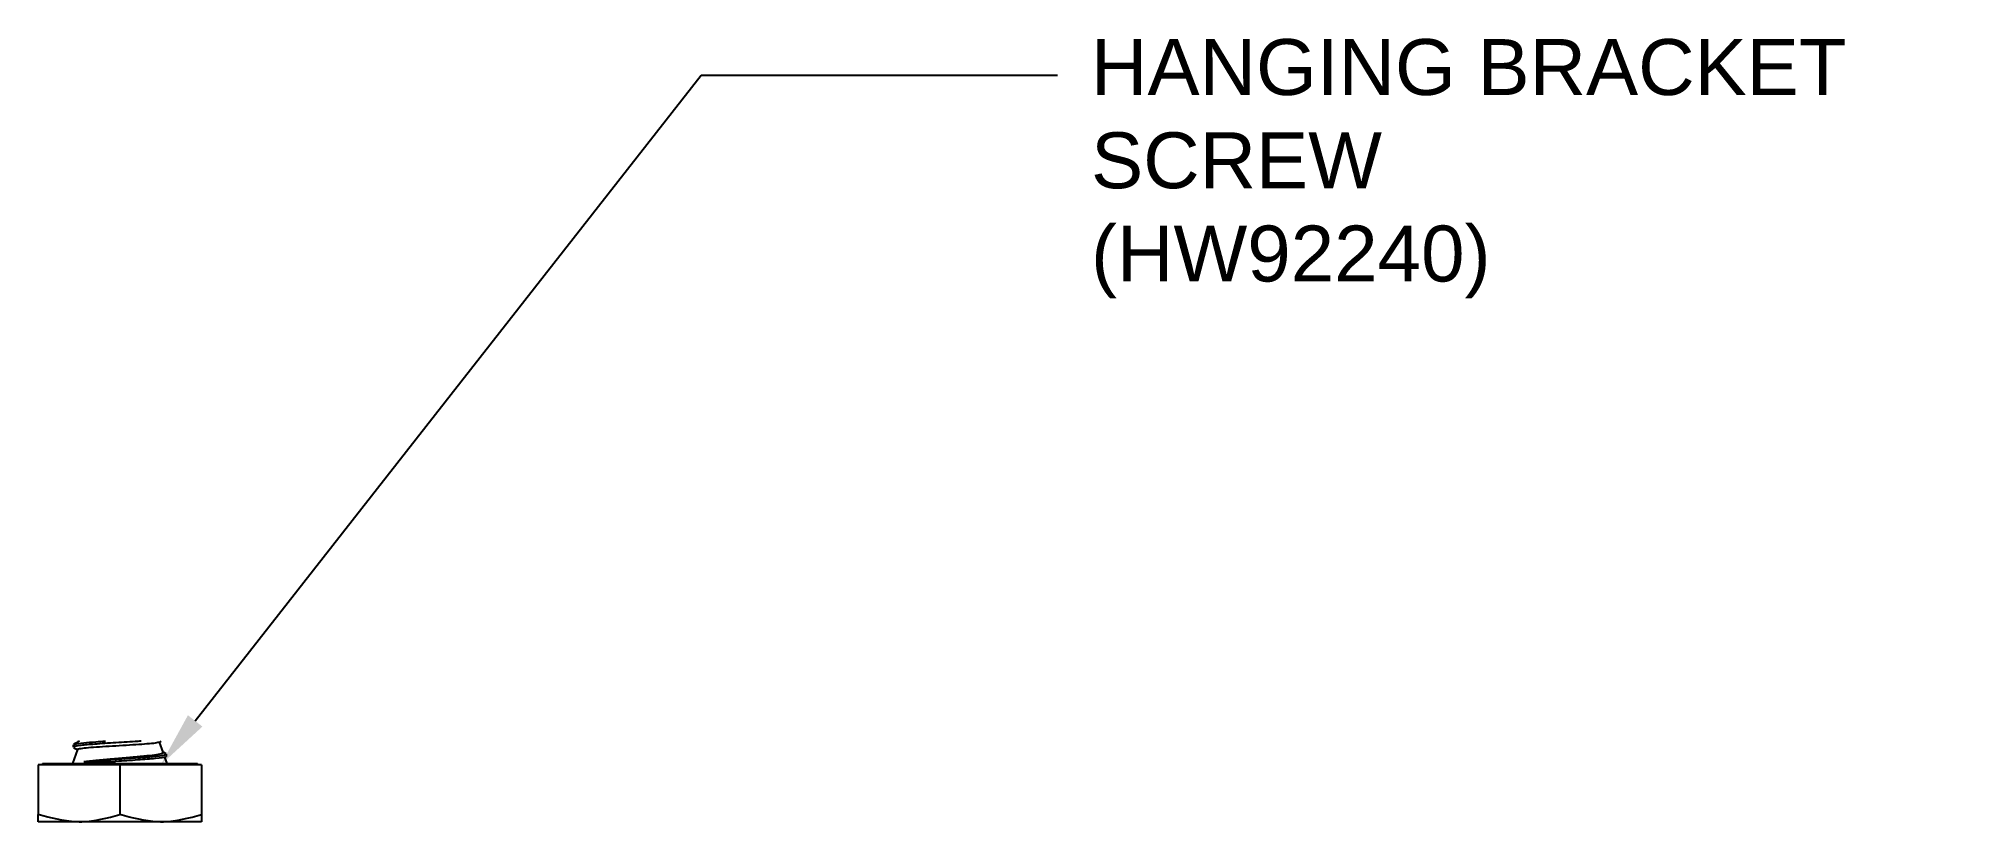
# Model space of a CAD drawing. Extents: x -0.22 to 4.91, y -0.22 to 1.88.
import ezdxf
from ezdxf import colors
from ezdxf.entities.mleader import LeaderData, LeaderLine
from ezdxf.math import Vec2, Vec3

# ---------------------------------------------------------------- set-up
doc = ezdxf.new("R2010")
doc.units = 0
doc.header["$LTSCALE"] = 0.5
doc.header["$MEASUREMENT"] = 0
doc.layers.add('FAB DWG', color=221, linetype='CONTINUOUS')
doc.layers.add('Hardware', color=242, linetype='CONTINUOUS')
doc.styles.get("Standard").update_dxf_attribs({"font": 'arial.ttf'})

msp = doc.modelspace()

# ---------------------------------------------------------------- linework, layer by layer
at = {"layer": 'Hardware', "linetype": 'Continuous', "lineweight": 25, "transparency": 16777216}
for p, q in [((-0.1134, -0.0226), (-0.127, -0.06)), ((-0.125, -0.01), (-0.125, -0.0163)), ((-0.1241, -0.0172), (-0.1136, -0.0233)), ((0.1159, -0.0295), (0.1061, -0.0026)), ((0.1241, -0.0341), (0.1158, -0.0293)), ((0.127, -0.06), (0.1208, -0.043)), ((0.125, -0.0412), (0.125, -0.035)), ((-0.2188, -0.0639), (-0.2188, -0.1967)), ((0, -0.0639), (-0.2188, -0.0639)), ((-0.2078, -0.06), (-0.2078, -0.0639)), ((-0.2078, -0.06), (0.2078, -0.06)), ((-0.0966, -0.0545), (-0.0123, -0.0545)), ((0, -0.0639), (0, -0.1967)), ((0.2188, -0.0639), (0, -0.0639)), ((0.2078, -0.0639), (0.2078, -0.06)), ((0.2188, -0.0639), (0.2188, -0.1967)), ((-0.1094, -0.2163), (-0.2188, -0.2163)), ((0.1094, -0.2163), (-0.1094, -0.2163)), ((0.2188, -0.2163), (0.1094, -0.2163))]:
    msp.add_line(p, q, dxfattribs=at)
msp.add_open_spline([(-0.1085, 0), (-0.1137, -0.003), (-0.1189, -0.0061), (-0.1241, -0.0091)], degree=3, dxfattribs=at)
for points, knots in [([(0.0568, 0), (0.0539, -0.0002), (0.033, -0.0017), (-0.0112, -0.0044), (-0.0675, -0.0082), (-0.1071, -0.0115), (-0.1249, -0.0144), (-0.1237, -0.0159), (-0.1234, -0.0163)], [0.3493085, 0.3493085, 0.3493085, 0.3493085, 0.3746688, 0.526417, 0.6797011, 0.8139279, 0.9505369, 1, 1, 1, 1]), ([(-0.1217, -0.0091), (-0.1215, -0.0086), (-0.1208, -0.0072), (-0.1, -0.0046), (-0.0695, -0.0022), (-0.0478, -0.0006), (-0.0388, 0)], [0, 0, 0, 0, 0.0533105, 0.1881211, 0.3013074, 0.3766921, 0.3766921, 0.3766921, 0.3766921]), ([(0.1046, -0.0031), (0.103, -0.0037), (0.0996, -0.0051), (0.0804, -0.0072), (0.052, -0.0093), (0.0171, -0.0116), (-0.0203, -0.0137), (-0.0558, -0.016), (-0.0859, -0.0181), (-0.1056, -0.0204), (-0.1146, -0.022), (-0.1129, -0.0228), (-0.1127, -0.0229)], [0, 0, 0, 0, 0.090019, 0.199208, 0.30834, 0.419186, 0.53027, 0.642333, 0.755342, 0.868644, 0.98355, 1, 1, 1, 1]), ([(-0.0966, -0.0545), (-0.0863, -0.0534), (-0.0658, -0.0512), (-0.0252, -0.0476), (0.017, -0.0444), (0.0564, -0.0407), (0.0889, -0.0374), (0.1093, -0.0339), (0.1179, -0.0314), (0.1154, -0.03), (0.115, -0.0298)], [0, 0, 0, 0, 0.142653, 0.284461, 0.425374, 0.564972, 0.702601, 0.839955, 0.974288, 1, 1, 1, 1]), ([(-0.0966, -0.0545), (-0.0865, -0.0536), (-0.0661, -0.0519), (-0.0196, -0.0486), (0.0363, -0.0453), (0.0889, -0.0414), (0.1215, -0.038), (0.1219, -0.0359), (0.122, -0.035)], [0, 0, 0, 0, 0.139413, 0.281637, 0.475016, 0.67046, 0.865227, 1, 1, 1, 1]), ([(0.1215, -0.0412), (0.1223, -0.0418), (0.1247, -0.0436), (0.0984, -0.0469), (0.05, -0.0506), (0.0085, -0.0532), (-0.0117, -0.0545), (-0.0123, -0.0545)], [0, 0, 0, 0, 0.131174, 0.419914, 0.70576, 0.991607, 1, 1, 1, 1]), ([(0.1048, -0.0034), (0.1058, -0.0028), (0.1078, -0.0017), (0.1097, -0.0005), (0.1106, 0)], [0, 0, 0, 0, 0.1595523, 0.3007881, 0.3007881, 0.3007881, 0.3007881]), ([(-0.2188, -0.2163), (-0.2188, -0.2138), (-0.2188, -0.2106), (-0.2188, -0.1991), (-0.2188, -0.1967)], [0, 0, 0, 0, 0.793544, 1, 1, 1, 1]), ([(-0.1094, -0.2163), (-0.112, -0.2162), (-0.1489, -0.216), (-0.1851, -0.206), (-0.2188, -0.1967)], [0, 0, 0, 0, 0.070207, 1, 1, 1, 1]), ([(-0.1094, -0.2163), (-0.1068, -0.2162), (-0.0698, -0.216), (-0.0337, -0.206), (0, -0.1967)], [0, 0, 0, 0, 0.070207, 1, 1, 1, 1]), ([(0.1094, -0.2163), (0.1068, -0.2162), (0.0698, -0.216), (0.0337, -0.206), (0, -0.1967)], [0, 0, 0, 0, 0.0702067, 1, 1, 1, 1]), ([(0.1094, -0.2163), (0.112, -0.2162), (0.1489, -0.216), (0.1851, -0.206), (0.2188, -0.1967)], [0, 0, 0, 0, 0.0702067, 1, 1, 1, 1]), ([(0.2188, -0.1967), (0.2188, -0.1991), (0.2188, -0.2106), (0.2188, -0.2138), (0.2188, -0.2163)], [0, 0, 0, 0, 0.2064563, 1, 1, 1, 1])]:
    msp.add_open_spline(points, degree=3, knots=knots, dxfattribs=at)

# ---------------------------------------------------------------- leaders
at = {"layer": 'FAB DWG', "transparency": 16777216}
ml = msp.add_multileader_mtext('Standard', dxfattribs=at)
ml.set_content('HANGING BRACKET\\PSCREW\\P(HW92240)', color=256)
ml.set_leader_properties()
ml.build(insert=Vec2(0, 0))
ml.multileader.update_dxf_attribs({"text_right_attachment_type": 6, "dogleg_length": 1.2418, "arrow_head_size": 0.15})
ctx = ml.context
ctx.base_point, ctx.char_height, ctx.arrow_head_size, ctx.landing_gap_size, ctx.plane_origin = Vec3(2.514, 1.7856), 0.15, 0.15, 0.09, Vec3(0.9055, -0.6391)
ctx.right_attachment = 6
notes = []
notes.append((ctx, [(1, (1, 1, 0), (1.559, 1.7856), (1, 0), 0.955, [(0, [(0.1094, -0.0639)], 0, [])])]))
ctx.mtext.insert, ctx.mtext.width, ctx.mtext.defined_height, ctx.mtext.flow_direction = Vec3(2.604, 1.8827), 2.307685, 0.426, 5
for ctx, leaders in notes:
    for number, flags, end, landing, length, lines in leaders:
        leader = LeaderData()
        leader.index, (leader.has_last_leader_line, leader.has_dogleg_vector, leader.attachment_direction) = number, flags
        leader.last_leader_point, leader.dogleg_vector, leader.dogleg_length = Vec3(end), Vec3(landing), length
        for number, points, colour, breaks in lines:
            line = LeaderLine()
            line.index, line.vertices, line.color, line.breaks = number, Vec3.list(points), colors.encode_raw_color(colour), breaks
            leader.lines.append(line)
        ctx.leaders.append(leader)

doc.saveas('drawing.dxf')
